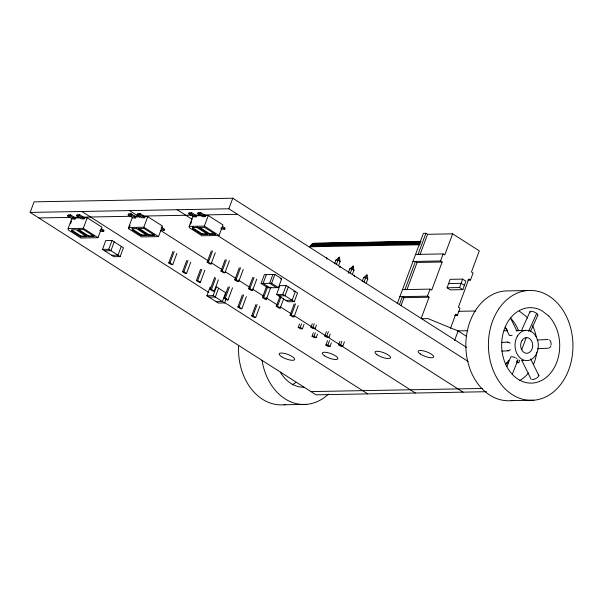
<?xml version="1.0" encoding="UTF-8"?>
<svg xmlns="http://www.w3.org/2000/svg" width="603" height="603" viewBox="0 0 603 603"><rect width="100%" height="100%" fill="white"/><g stroke="black" fill="none" stroke-linecap="round" stroke-linejoin="round"><path stroke-width="0.9" d="M462.622 279.106L459.607 287.548L447.064 287.782L450.2 279.332L462.622 279.106L465.885 281.186L462.87 289.636L450.328 289.862L447.064 287.782M397.241 303.724L423.419 233.301L425.922 233.255L427.557 234.296L452.642 233.836L479.31 250.856L471.456 271.983L473.091 273.023L470.468 280.063L467.679 280.116M486.568 391.716L316.047 394.837L30.15 212.422L34.077 201.854L232.766 198.221L466.647 347.449M75.428 217.969L75.036 219.025L72.526 219.07L67.634 215.949L68.026 214.894L70.528 214.849L75.428 217.969L80.32 217.879M67.634 215.949L70.136 215.904L70.528 214.849M84.458 217.804L84.066 218.859L81.563 218.904L76.664 215.784L77.056 214.728L79.566 214.683L84.458 217.804L87.224 217.758L101.915 227.135L97.987 237.695L80.93 238.004L68.26 229.924L68.101 228.597L72.028 218.03M70.551 223.758L71.531 221.12M71.802 231.032L71.651 229.781L75.918 229.705L86.802 236.647L80.779 236.76L71.802 231.032L72.058 230.323L81.043 236.052L86.206 235.961M76.664 215.784L79.166 215.738L79.566 214.683M68.101 228.597L83.289 228.318L87.224 217.758M80.779 236.76L81.043 236.052M88.309 236.617L94.324 236.512L83.44 229.562L77.418 229.675L88.309 236.617L88.566 235.916L93.729 235.818M99.751 230.519L101.153 231.409L103.663 231.364L104.055 230.308L101.259 228.522M102.48 249.401L105.751 240.597L112.022 240.484L123.449 247.773L120.178 256.577L113.907 256.69L102.48 249.401L108.751 249.288L120.178 256.577M108.751 249.288L112.022 240.484M114.201 241.871L110.929 250.675L104.658 250.788M135.961 216.861L135.569 217.917L133.059 217.969L128.16 214.841L128.552 213.786L131.062 213.741L135.961 216.861L140.853 216.771M128.16 214.841L130.67 214.796L131.062 213.741M121.278 246.386L118 255.19L111.728 255.303M144.991 216.696L144.599 217.758L142.089 217.804L137.19 214.676L137.582 213.62L140.092 213.575L144.991 216.696L147.75 216.65L162.448 226.027L158.521 236.587L141.464 236.896L128.786 228.816L128.627 227.489L132.23 217.804M128.786 228.816L130.097 225.296M132.185 228.673L132.441 227.972L132.328 229.924L141.313 235.652L147.328 235.539L136.444 228.597L132.185 228.673L132.328 229.924M137.19 214.676L139.7 214.63L140.092 213.575M136.444 228.597L136.708 227.889M128.627 227.489L143.823 227.21L147.75 216.65M141.313 235.652L141.569 234.944L146.733 234.853M148.835 235.517L154.858 235.404L143.974 228.454L137.951 228.567L148.835 235.517L149.099 234.808L154.262 234.718M161.687 230.301L164.189 230.256L164.589 229.2L161.084 226.969M176.913 253.381L172.722 264.642L171.463 264.664L168.742 262.931L172.978 251.534M168.742 262.931L170.001 262.908L174.214 251.564M196.495 215.753L196.096 216.816L193.593 216.861L188.694 213.733L189.086 212.678L191.596 212.633L196.495 215.753L202.201 215.655M188.694 213.733L191.204 213.688L191.596 212.633M205.525 215.588L205.133 216.65L202.623 216.696L197.724 213.568L198.116 212.512L200.626 212.467L205.525 215.588L208.284 215.542L222.974 224.919L219.047 235.479L201.99 235.788L189.319 227.708L189.161 226.381L193.088 215.821M190.631 224.188L191.611 221.542M192.711 227.565L192.975 226.864L192.862 228.816L201.839 234.544L207.862 234.431L196.977 227.489L192.711 227.565L192.862 228.816M197.724 213.568L200.234 213.522L200.626 212.467M196.977 227.489L197.241 226.781M190.736 262.199L186.546 273.468L185.287 273.491L182.566 271.749L186.757 260.488M182.566 271.749L183.825 271.727L188.015 260.466M189.161 226.381L204.357 226.102L208.284 215.542M201.839 234.544L202.103 233.836L208.125 233.73M215.648 233.595L215.392 234.296L204.5 227.354L198.485 227.459L209.369 234.409L209.633 233.7L214.789 233.61M204.877 270.152L200.369 282.287L199.111 282.31L196.39 280.568L200.58 269.307M196.39 280.568L197.648 280.546L201.839 269.285M215.286 252.68L211.103 263.941L209.844 263.963L207.123 262.23L211.314 250.961M207.123 262.23L208.382 262.207L212.565 250.938M30.15 212.422L228.839 208.781L232.766 198.221M220.819 228.303L222.213 229.193L224.723 229.148L225.115 228.092L222.319 226.306M226.215 298.538L224.58 302.932L218.309 303.053L206.882 295.756L210.153 286.953M218.384 279.837L214.193 291.106L212.934 291.128L210.213 289.395L214.728 277.259M210.213 289.395L211.472 289.372L215.663 278.104M229.434 260.632L224.927 272.76L223.668 272.782L220.947 271.049L225.138 259.78M220.947 271.049L222.206 271.026L226.389 259.757M206.882 295.756L213.153 295.643L216.424 286.84L225.673 292.741L222.401 301.545L216.13 301.658M218.603 288.226L215.331 297.03L209.053 297.143M232.524 287.797L228.017 299.925L226.758 299.947L224.037 298.214L228.228 286.945M224.037 298.214L225.296 298.191L229.487 286.922M243.258 269.451L238.75 281.586L237.492 281.609L234.771 279.867L239.285 267.74M234.771 279.867L236.029 279.845L240.537 267.717M246.356 296.616L241.841 308.744L240.582 308.766L237.861 307.033L242.376 294.897M237.861 307.033L239.12 307.01L243.627 294.875M256.765 279.136L252.574 290.405L251.315 290.427L248.594 288.694L252.785 277.425M248.594 288.694L249.853 288.664L254.044 277.403M261.091 283.455L264.363 274.659L274.9 274.463L281.699 278.805L278.428 287.608L267.89 287.797L261.091 283.455L271.621 283.267L278.428 287.608M266.368 274.621L263.096 283.425L269.895 287.759M259.855 306.301L255.664 317.57L254.413 317.593L251.685 315.851L255.876 304.59M251.685 315.851L252.943 315.829L257.134 304.568M270.905 287.088L266.398 299.224L265.139 299.246L262.418 297.513L266.285 287.111M262.418 297.513L263.677 297.49L267.544 287.088M272.888 274.501L269.616 283.304L276.423 287.646M271.621 283.267L274.9 274.463M276.581 294.483L279.852 285.679L286.124 285.566L297.558 292.862L294.287 301.658L288.015 301.779L276.581 294.483L282.852 294.37L294.287 301.658M283.764 298.515L280.222 308.043L278.963 308.065L276.242 306.332L280.109 295.93M276.242 306.332L277.501 306.309L281.043 296.774M282.852 294.37L286.124 285.566M288.302 286.953L285.031 295.756L278.759 295.869M298.236 305.6L294.045 316.861L292.787 316.892L290.066 315.15L294.256 303.882M290.066 315.15L291.324 315.128L295.515 303.859M304.033 324.399L302.397 328.801L300.392 328.831L298.214 327.444L299.525 323.924M298.214 327.444L300.219 327.406L301.53 323.886M316.454 325.047L315.143 328.567L313.138 328.605L310.96 327.21L312.264 323.69M334.627 263.556L335.939 260.036L339.338 257.195L340.122 261.385L338.487 265.787M310.96 327.21L312.965 327.173L314.276 323.653M336.308 264.4L339.338 257.195M317.532 334.1L316.221 337.62L314.216 337.657L312.037 336.263L313.349 332.743M312.037 336.263L314.042 336.233L315.354 332.705M330.278 333.866L328.967 337.386L326.962 337.424L324.783 336.029L326.419 331.635M348.127 273.257L349.763 268.855L353.162 266.013L353.946 270.212L352.31 274.614M324.783 336.029L326.788 335.999L328.424 331.597M350.132 273.219L353.162 266.013M331.356 342.919L330.045 346.439L328.04 346.476L325.861 345.089L327.497 340.687M325.861 345.089L327.866 345.052L329.509 340.65M344.426 341.803L342.79 346.205L340.785 346.243L338.607 344.856L339.919 341.336M362.282 281.202L363.586 277.674L366.993 274.832L367.77 279.031L366.134 283.433M338.607 344.856L340.612 344.818L341.924 341.298M363.956 282.038L366.993 274.832M399.45 304.575L402.397 296.653L427.444 296.171L429.072 297.211L421.218 318.339M404.975 289.591L415.452 261.423L417.08 262.463L442.165 262.004L431.695 290.171L430.06 289.131L402.465 289.636M418.067 254.383L425.922 233.255M401.04 305.593L403.987 297.671L429.072 297.211M406.935 289.749L417.08 262.463M420.027 254.541L427.557 234.296M427.444 296.171L430.06 289.131M412.942 261.468L440.537 260.963L443.152 253.923L444.788 254.963L452.642 233.836M450.509 328.311L455.74 314.231L457.375 315.271L459.991 308.231L458.363 307.191L468.84 279.023L470.468 280.063M454.579 340.537L458.137 330.964L428.002 318.61L421.512 318.731M521.685 349.815L526.223 337.62M506.957 366.458L510.703 356.984A3.927 1.191 21.6 0 1 515.113 357.587M512.422 373.868L517.864 360.089M521.55 330.384L530.045 311.57M528.56 331.371L536.67 313.409M530.436 331.605L537.778 315.354M339.723 267.649L340.424 266.247M420.615 241.358L314.314 243.303L312.045 244.094L309.716 246.778L419.778 244.765M507.281 342.233L509.414 342.625A4.357 2.781 86.9 0 1 510.017 343.311M537.085 340.039L548.15 339.451M501.477 342.421L507.997 342.067M537.424 348.753L548.489 348.157M501.817 351.127L508.337 350.78M38.833 217.954L69.842 217.389M73.604 217.321L79.242 217.216M82.061 217.163L131.642 216.258M134.439 216.206L140.047 216.108M142.851 216.055L192.417 215.15M195.236 215.098L200.874 214.992M203.693 214.939L237.522 214.321M209.369 234.409L215.392 234.296M313.53 243.439L420.773 241.479M312.769 243.702L420.954 241.728M312.045 244.094L420.223 242.12M311.367 244.607L419.545 242.632M310.741 245.233L419.861 243.243M310.191 245.964L420.253 243.951M415.557 254.428L443.152 253.923M335.939 260.036L337.944 259.999L340.122 261.385M349.763 268.855L351.768 268.817L353.946 270.212M280.365 278.827L281.699 278.805M363.586 277.674L365.599 277.644L367.77 279.031M448.632 283.553L461.174 283.327L464.438 285.407M293.586 291.505L295.38 291.468L292.108 300.271L285.837 300.384M527.519 290.54L504.937 290.955A54.963 42.27 89 0 0 466.036 350.577A54.963 42.27 89 0 0 513.115 400.43M458.883 311.299L475.79 310.99M457.526 330.904L467.86 330.715M504.055 330.776L507.734 330.708M516.01 330.557L525.205 330.391M506.58 362.953L508.457 362.916M516.914 362.765L518.791 362.727A36.09 27.761 89 0 0 519.658 360.149M310.96 391.588L482.423 388.453M283.983 404.779L306.558 404.364M511.291 400.633L533.866 400.219M454.587 315.316L457.375 315.271M399.849 296.676L402.397 296.653L403.987 297.671M314.314 243.303L315.105 243.303M440.537 260.963L442.165 262.004M459.607 287.548L462.87 289.636M516.56 361.31L518.791 362.727M458.137 330.964L466.677 336.414M228.839 208.781L468.267 361.551M200.234 213.522L205.133 216.65M221.927 227.361L224.723 229.148M191.204 213.688L196.096 216.816M204.357 226.102L219.047 235.479M177.161 209.731L192.191 219.319M217.577 235.517L463.059 392.146M199.525 227.256L209.633 233.7M193.126 228.107L202.103 233.836M139.7 214.63L144.599 217.758M161.393 228.469L164.189 230.256M312.965 327.173L315.143 328.567M326.788 335.999L328.967 337.386M340.612 344.818L342.79 346.205M129.502 210.598L139.768 217.155M160.398 230.316L207.997 260.684M211.171 262.712L222.281 269.797M225.454 271.825L235.765 278.405M238.147 279.92L249.25 287.013M252.431 289.033L263.534 296.118M265.915 297.641L277.026 304.726M280.199 306.754L291.302 313.839M293.684 315.354L311.14 326.494M312.723 327.504L325.416 335.607M328.59 337.627L338.909 344.215M341.283 345.73L415.399 393.02M208.382 262.207L211.103 263.941M222.206 271.026L224.927 272.76M236.029 279.845L238.75 281.586M249.853 288.664L252.574 290.405M263.677 297.49L266.398 299.224M277.501 306.309L280.222 308.043M291.324 315.128L294.045 316.861M130.67 214.796L135.569 217.917M143.823 227.21L158.521 236.587M300.219 327.406L302.397 328.801M314.042 336.233L316.221 337.62M327.866 345.052L330.045 346.439M138.992 228.356L149.099 234.808M132.592 229.215L141.569 234.944M170.001 262.908L172.722 264.642M183.825 271.727L186.546 273.468M197.648 280.546L200.369 282.287M211.472 289.372L214.193 291.106M225.296 298.191L228.017 299.925M239.12 307.01L241.841 308.744M252.943 315.829L255.664 317.57M81.842 211.472L208.728 292.44M224.602 302.563L367.74 393.887M213.153 295.643L224.58 302.932M79.166 215.738L84.066 218.859M100.859 229.577L103.663 231.364M70.136 215.904L75.036 219.025M83.289 228.318L97.987 237.695M78.458 229.464L88.566 235.916M519.349 311.14L525.891 316.191A37.74 29.027 89 0 1 527.633 318.113M510.575 318.452L511.932 319.62A36.09 27.761 89 0 1 518.595 330.806M510.5 317.954L517.042 331.168A4.394 1.47 -26.3 0 0 516.65 330.941M530.61 358.913L538.856 375.579M531.183 379.377L521.701 360.21A4.319 1.447 -26.3 0 0 523.6 360.338M505.231 327.037L509.316 335.291A4.394 1.47 -26.3 0 0 512.128 335.245M354.247 275.066L354.556 276.747M326.6 257.428L326.909 259.102M505.879 328.341A23.555 18.12 89 0 1 507.033 329.758M508.646 360.217A23.555 18.12 89 0 1 505.54 364.423M328.492 394.053A54.963 42.27 89 0 1 262.004 360.247M304.085 387.254A37.74 29.027 89 0 1 280.32 372.134M295.922 382.34A37.74 29.027 89 0 1 292.169 384.804M285.807 404.568A54.963 42.27 89 0 1 238.645 345.444M532.532 325.695A37.74 29.027 89 0 1 536.278 336.994M536.776 352.137A37.74 29.027 89 0 1 533.565 364.272M528.545 372.858A37.74 29.027 89 0 1 519.869 380.448M530.082 312.399A4.319 1.447 24.3 0 1 534.356 312.075A4.319 1.447 24.3 0 1 537.394 315.588M538.268 375.043A4.319 1.447 -26.3 0 1 537.424 377.47A4.319 1.447 -26.3 0 1 532.253 379.619M549.567 340.009A4.357 2.781 86.9 0 1 550.17 340.687L550.645 341.584A4.357 2.781 86.9 0 1 551.052 344.878M550.818 345.934A4.357 2.781 86.9 0 1 549.205 347.991M517.954 359.795A3.927 1.191 21.6 0 1 516.975 360.36M516.01 358.024A3.927 1.191 21.6 0 1 516.794 358.491M510.259 349.469A4.357 2.781 86.9 0 1 507.613 350.644M505.857 328.288A24.346 18.723 89 0 1 506.889 329.524M548.474 315.776L541.924 310.733A37.74 29.027 89 0 0 501.681 346.484A37.74 29.027 89 0 0 543.974 379.099A37.74 29.027 89 0 0 548.474 315.776M376.905 354.609A8.246 2.397 20.4 0 0 390.118 358.212A8.246 2.397 20.4 0 0 381.277 351.911A8.246 2.397 20.4 0 0 376.905 354.609M420.223 353.938A8.246 2.397 20.4 0 0 433.346 357.368A8.246 2.397 20.4 0 0 424.18 351.059A8.246 2.397 20.4 0 0 420.223 353.938M324.768 355.936A8.246 2.397 20.4 0 0 337.657 359.004A8.246 2.397 20.4 0 0 327.836 352.68A8.246 2.397 20.4 0 0 324.768 355.936M281.458 356.614A8.246 2.397 20.4 0 0 294.452 359.848A8.246 2.397 20.4 0 0 284.918 353.524A8.246 2.397 20.4 0 0 281.458 356.614M498.636 309.143A54.963 42.27 89 0 0 522.846 399.284A54.963 42.27 89 0 0 570.589 327.715A54.963 42.27 89 0 0 498.636 309.143M522.1 340.28A7.854 6.038 89 0 0 525.56 353.154A7.854 6.038 89 0 0 532.374 342.934A7.854 6.038 89 0 0 522.1 340.28M517.457 336.052A15.165 11.668 89 0 0 525.1 360.458A15.165 11.668 89 0 0 537.477 339.851A15.165 11.668 89 0 0 517.457 336.052"/></g></svg>
